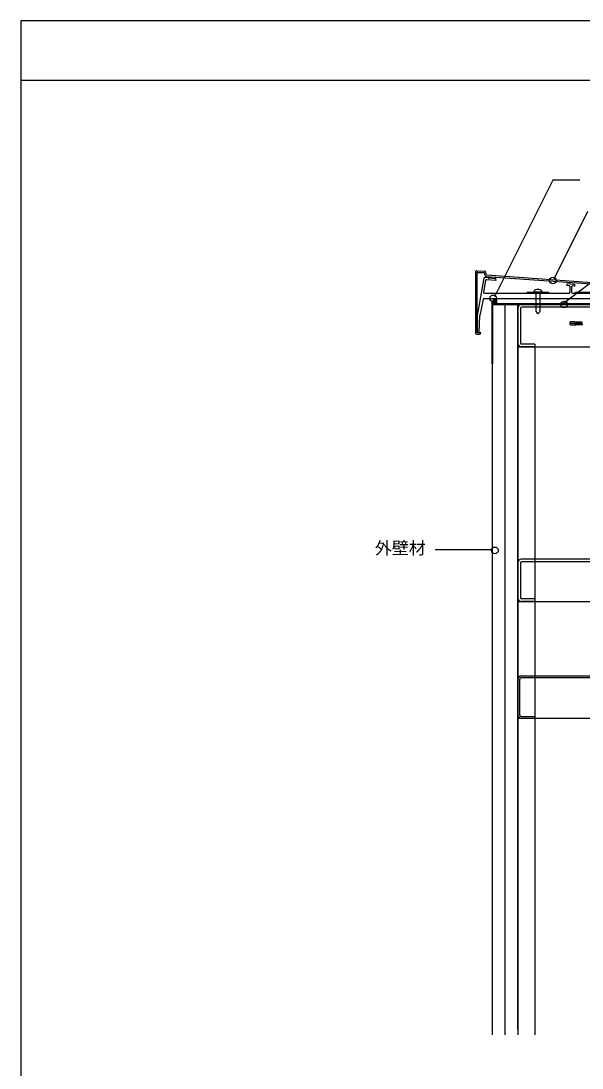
# Model space of a CAD drawing. Units: millimetres, scale not verified. Extents: x -3038 to 3038, y -2115 to 2115.
# Drawn here: x -3038 to -2375, y 878 to 2115 of the extents above; entities that cross this region are included whole.
import ezdxf
from ezdxf.enums import TextEntityAlignment as Align

# ---------------------------------------------------------------- set-up
doc = ezdxf.new("R2010")
doc.units = ezdxf.units.MM
doc.header["$LTSCALE"] = 5
doc.linetypes.add('LONG_DASHED1', pattern=[7, 6, -1])
for name, color, linetype in [('0-2_母屋', 7, 'Continuous'), ('0-4_板金', 7, 'Continuous'), ('0-6_外装材', 7, 'Continuous'), ('0-B_ビス', 7, 'Continuous'), ('0-E_テキスト___1', 7, 'Continuous'), ('1-1_枠', 4, 'Continuous'), ('1-2__0-7_笠木', 4, 'Continuous'), ('1-3__0-E_テキスト', 4, 'Continuous')]:
    doc.layers.add(name, color=color, linetype=linetype)
doc.layers.add('0-8_防水層', color=4, linetype='Continuous', lineweight=18)
doc.styles.add('ＭＳ ゴシック', font='')
doc.styles.get('ＭＳ ゴシック').set_extended_font_data('MS Gothic')

msp = doc.modelspace()

# ---------------------------------------------------------------- linework, layer by layer
at = {"layer": '0-2_母屋'}
for p, q in [((-2451.002, 1775.76), (-2451.002, 1734.16)), ((-2447.802, 1775.76), (-2447.802, 1734.16)), ((-2355.202, 1779.961), (-2446.802, 1779.961)), ((-2355.202, 1776.76), (-2446.802, 1776.76)), ((-2431.002, 1733.16), (-2446.802, 1733.16)), ((-2431.002, 1733.16), (-2431.002, 1729.961)), ((-2451.002, 1729.961), (-2351.002, 1729.961)), ((-2451.002, 1729.961), (-2451.002, 917.117)), ((-2431.002, 1729.961), (-2446.802, 1729.961)), ((-2431.002, 1729.961), (-2431.002, 917.117)), ((-2451.002, 1475.072), (-2451.002, 1433.472)), ((-2447.802, 1475.072), (-2447.802, 1433.472)), ((-2355.202, 1479.272), (-2446.802, 1479.272)), ((-2355.202, 1476.072), (-2446.802, 1476.072)), ((-2451.002, 1429.272), (-2351.002, 1429.272)), ((-2431.002, 1432.472), (-2446.802, 1432.472)), ((-2431.002, 1429.272), (-2446.802, 1429.272)), ((-2431.002, 1432.472), (-2431.002, 1429.272)), ((-2451.002, 1336.914), (-2451.002, 1295.314)), ((-2448.702, 1294.914), (-2448.702, 1337.314)), ((-2354.802, 1338.814), (-2447.202, 1338.814)), ((-2355.202, 1341.114), (-2446.802, 1341.114)), ((-2351.084, 1291.114), (-2451.002, 1291.114))]:
    msp.add_line(p, q, dxfattribs=at)
at = {"layer": '0-2_母屋', "linetype": 'LONG_DASHED1'}
msp.add_line((-2431.002, 1729.961), (-2431.002, 1247.024), dxfattribs=at)
at = {"layer": '0-2_母屋'}
msp.add_lwpolyline([(-2447.202, 1293.414), (-2431.002, 1293.414), (-2431.002, 1291.114)], dxfattribs=at)
for centre, radius, start, end in [((-2446.802, 1775.76), 4.2, 90, 180), ((-2446.802, 1775.76), 1, 90, 180), ((-2446.802, 1734.16), 4.2, 180, 269.99998), ((-2446.802, 1734.16), 1, 180, 269.99998), ((-2446.802, 1475.072), 4.2, 90, 180), ((-2446.802, 1475.072), 1, 90, 180), ((-2446.802, 1433.472), 4.2, 180, 269.99998), ((-2446.802, 1433.472), 1, 180, 269.99998), ((-2446.802, 1336.914), 4.2, 90, 180), ((-2447.202, 1337.314), 1.5, 89.99998, 179.99998), ((-2446.802, 1295.314), 4.2, 180, 269.99998), ((-2447.202, 1294.914), 1.5, 180, 269.99998)]:
    msp.add_arc(centre, radius, start, end, dxfattribs=at)
at = {"layer": '0-4_板金'}
for p, q in [((-2332.202, 1780.76), (-2481.802, 1780.76)), ((-2481.802, 1780.76), (-2481.802, 1709.923)), ((-2481.002, 1779.961), (-2333.15, 1779.961)), ((-2481.002, 1779.961), (-2481.002, 1709.923)), ((-2481.802, 1709.923), (-2481.002, 1709.923))]:
    msp.add_line(p, q, dxfattribs=at)
at = {"layer": '0-6_外装材'}
for p, q in [((-2481.002, 1779.961), (-2451.002, 1779.961)), ((-2481.002, 917.117), (-2481.002, 1779.961)), ((-2466.002, 917.117), (-2466.002, 1779.961)), ((-2451.002, 923.526), (-2451.002, 1779.961))]:
    msp.add_line(p, q, dxfattribs=at)
at = {"layer": '0-8_防水層'}
for p, q in [((-2481.764, 1781.462), (-2476.475, 1786.751)), ((-2481.758, 1780.76), (-2475.759, 1786.759)), ((-2481.6, 1782.333), (-2477.346, 1786.587)), ((-2481.169, 1783.471), (-2478.484, 1786.157)), ((-2481.051, 1780.76), (-2475.759, 1786.052)), ((-2480.344, 1780.76), (-2475.759, 1785.346)), ((-2479.637, 1780.76), (-2475.759, 1784.638)), ((-2478.93, 1780.76), (-2475.759, 1783.931)), ((-2478.223, 1780.76), (-2475.759, 1783.224)), ((-2477.516, 1780.76), (-2475.759, 1782.517)), ((-2476.809, 1780.76), (-2475.759, 1781.81)), ((-2475.759, 1786.789), (-2475.759, 1780.79)), ((-2312.787, 1786.76), (-2475.759, 1786.759)), ((-2475.759, 1786.759), (-2475.759, 1786.052)), ((-2475.759, 1786.052), (-2475.759, 1780.79)), ((-2475.759, 1780.79), (-2481.802, 1780.79)), ((-2476.102, 1780.76), (-2475.759, 1781.103)), ((-2315.285, 1780.773), (-2475.759, 1780.79))]:
    msp.add_line(p, q, dxfattribs=at)
msp.add_arc((-2475.802, 1780.79), 6, 89.59459, 180, dxfattribs=at)
at = {"layer": '0-B_ビス'}
for p, q in [((-2388.993, 1759.411), (-2390.043, 1757.726)), ((-2390.043, 1757.726), (-2388.99, 1756.04)), ((-2388.135, 1757.728), (-2389.516, 1758.567)), ((-2383.685, 1759.411), (-2388.993, 1759.411)), ((-2383.685, 1757.728), (-2388.135, 1757.728)), ((-2382.845, 1756.04), (-2383.685, 1757.728)), ((-2382.858, 1755.62), (-2382.017, 1759.829)), ((-2381.175, 1755.62), (-2380.335, 1759.831)), ((-2379.527, 1755.62), (-2378.684, 1759.831)), ((-2377.842, 1755.627), (-2377, 1759.829)), ((-2376.157, 1755.627), (-2375.316, 1759.829)), ((-2388.99, 1756.04), (-2382.845, 1756.04))]:
    msp.add_line(p, q, dxfattribs=at)
for centre, radius, start, end in [((-2382.858, 1759.829), 0.842, 180.37105, 0.37105), ((-2381.175, 1759.831), 0.842, 180.37105, 0.37105), ((-2380.373, 1755.81), 0.868, 348.08296, 164.60995), ((-2379.525, 1759.831), 0.842, 180.37105, 0.37105), ((-2377.842, 1759.829), 0.842, 180.37105, 0.37105), ((-2376.157, 1759.829), 0.842, 180.37105, 0.37105), ((-2382.02, 1755.62), 0.842, 0.37105, 180.37105), ((-2378.684, 1755.624), 0.842, 0.37105, 180.37105), ((-2376.999, 1755.624), 0.842, 0.37105, 180.37105), ((-2375.314, 1755.624), 0.842, 0.37105, 180.37105)]:
    msp.add_arc(centre, radius, start, end, dxfattribs=at)
at = {"layer": '1-1_枠'}
msp.add_line((3037.5, 2044.653), (-3037.5, 2044.653), dxfattribs=at)
msp.add_lwpolyline([(-3037.5, -2115), (3037.5, -2115), (3037.5, 2115), (-3037.5, 2115)], close=True, dxfattribs=at)
at = {"layer": '1-2__0-7_笠木'}
for p, q in [((-2501.115, 1818.36), (-2501.115, 1746.424)), ((-2499.552, 1819.858), (-2490.266, 1819.471)), ((-2499.315, 1817.526), (-2499.315, 1755.67)), ((-2491.269, 1811.032), (-2498.915, 1766.923)), ((-2498.794, 1818.025), (-2490.956, 1817.698)), ((-2489.192, 1808.376), (-2491.564, 1794.694)), ((-2489.819, 1814.296), (-2490.488, 1817.308)), ((-2486.115, 1811.564), (-2490.212, 1811.858)), ((-2488.191, 1815.268), (-2488.865, 1818.298)), ((-2488.46, 1813.125), (-2278.38, 1798.37)), ((-2476.615, 1808.375), (-2488.135, 1809.203)), ((-2487.764, 1814.88), (-2277.871, 1800.139)), ((-2486.115, 1811.528), (-2486.115, 1811.564)), ((-2476.615, 1810.38), (-2485.65, 1811.03)), ((-2484.852, 1812.871), (-2484.988, 1810.982)), ((-2477.869, 1812.381), (-2478.006, 1810.48)), ((-2477.607, 1809.521), (-2476.615, 1810.38)), ((-2476.615, 1808.375), (-2477.607, 1809.521)), ((-2429.904, 1794.523), (-2429.904, 1771.681)), ((-2424.904, 1771.681), (-2424.904, 1794.523)), ((-2390.543, 1802.192), (-2392.686, 1802.346)), ((-2384.543, 1803.766), (-2392.543, 1804.341)), ((-2389.615, 1801.194), (-2389.615, 1794.523)), ((-2387.615, 1800.907), (-2387.615, 1794.523)), ((-2384.686, 1801.771), (-2386.543, 1801.904)), ((-2492.108, 1786.118), (-2495.915, 1766.923)), ((-2491.127, 1786.923), (-2297.774, 1786.923)), ((-2490.578, 1793.523), (-2390.615, 1793.523)), ((-2386.615, 1793.523), (-2301.603, 1793.523)), ((-2429.904, 1771.681), (-2427.404, 1769.181)), ((-2427.404, 1769.181), (-2424.904, 1771.681)), ((-2498.915, 1766.923), (-2499.115, 1746.923)), ((-2496.615, 1746.923), (-2495.915, 1766.923)), ((-2499.615, 1744.923), (-2496.615, 1744.923)), ((-2499.315, 1755.67), (-2499.115, 1754.923)), ((-2499.115, 1746.923), (-2499.115, 1754.923)), ((-2499.115, 1746.923), (-2496.615, 1746.923)), ((-2499.115, 1746.923), (-2494.615, 1746.923))]:
    msp.add_line(p, q, dxfattribs=at)
for points in [[(-2439.904, 1794.523), (-2414.904, 1794.523), (-2414.904, 1793.523), (-2439.904, 1793.523)], [(-2383.113, 1794.523), (-2358.113, 1794.523), (-2358.113, 1793.523), (-2383.113, 1793.523)]]:
    msp.add_lwpolyline(points, close=True, dxfattribs=at)
msp.add_lwpolyline([(-2422.904, 1795.823), (-2422.904, 1794.523), (-2431.904, 1794.523), (-2431.904, 1795.823)], dxfattribs=at)
for centre, radius, start, end in [((-2499.615, 1818.36), 1.5, 87.61404, 180), ((-2490.329, 1817.973), 1.5, 12.52879, 87.61404), ((-2498.815, 1817.526), 0.5, 87.61404, 180), ((-2490.284, 1810.861), 1, 85.89098, 170.16643), ((-2490.976, 1817.199), 0.5, 12.52879, 87.61404), ((-2488.355, 1814.621), 1.5, 192.52879, 265.98265), ((-2488.207, 1808.205), 1, 85.89098, 170.16643), ((-2487.703, 1815.377), 0.5, 192.52879, 262.9906), ((-2485.615, 1811.528), 0.5, 180, 265.89098), ((-2490.578, 1794.523), 1, 170.16641, 269.99998), ((-2430.827, 1795.792), 1.078, 138.40298, 178.32121), ((-2429.216, 1794.175), 3.358, 108.77589, 136.02802), ((-2427.404, 1788.569), 9.25, 71.77736, 108.2226), ((-2425.593, 1794.175), 3.358, 43.97197, 71.22409), ((-2423.982, 1795.792), 1.078, 1.67876, 41.59698), ((-2392.615, 1803.343), 1, 85.89098, 265.89098), ((-2390.615, 1794.523), 1, 270, 0), ((-2390.615, 1801.194), 1, 0, 85.89098), ((-2386.615, 1800.907), 1, 85.89098, 180), ((-2386.615, 1794.523), 1, 180, 270), ((-2384.615, 1802.768), 1, 265.89098, 85.89098), ((-2491.127, 1785.923), 1, 90, 168.78191), ((-2499.615, 1746.424), 1.5, 180, 270), ((-2496.615, 1746.923), 2, 270, 0)]:
    msp.add_arc(centre, radius, start, end, dxfattribs=at)
at = {"layer": '1-3__0-E_テキスト'}
for p, q in [((-2409.717, 1926.757), (-2478.464, 1789.262)), ((-2377.889, 1926.757), (-2409.717, 1926.757)), ((-2368.977, 1889.837), (-2408.457, 1809.795)), ((-2300.23, 1855.463), (-2397.016, 1781.022)), ((-2481.001, 1490.099), (-2548.651, 1490.099))]:
    msp.add_line(p, q, dxfattribs=at)
for centre in [(-2409.737, 1808.396), (-2480.243, 1787.176), (-2396.389, 1779.988), (-2478.15, 1489.514)]:
    msp.add_circle(centre, 4, dxfattribs=at)

# ---------------------------------------------------------------- texts
at = {"layer": '0-E_テキスト___1', "style": 'ＭＳ ゴシック'}
msp.add_text('外壁材', height=14.66, dxfattribs=at).set_placement((-2619.771, 1480.634), align=Align.BOTTOM_LEFT)

doc.saveas('drawing.dxf')
